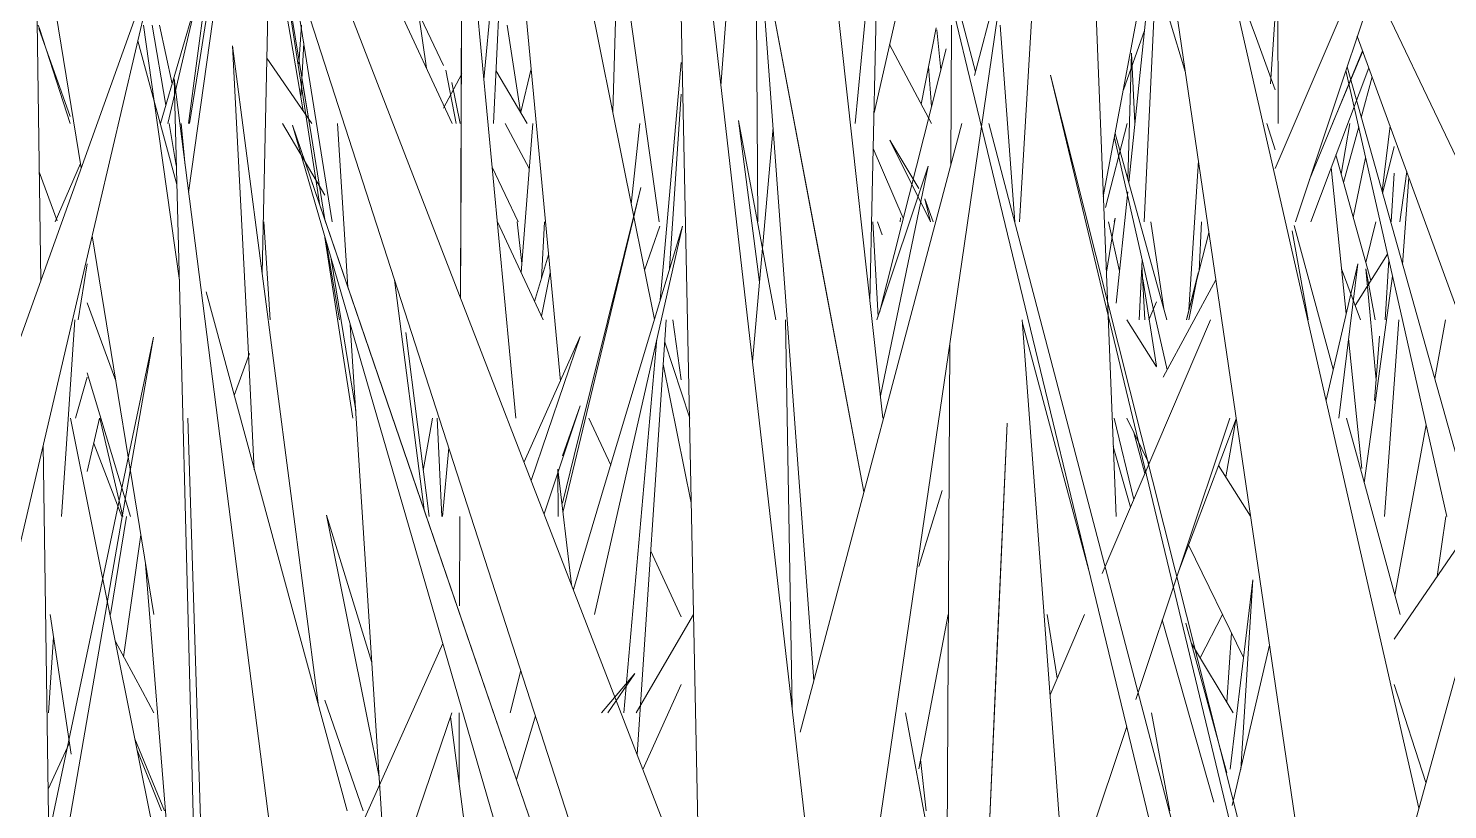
# Model space of a CAD drawing. Header units: millimetres. Extents: x -9575 to 27274, y -4387 to 11354.
# Drawn here: x -5550.96 to -5511.07, y 3072.1 to 3094.05 of the extents above; entities that cross this region are included whole.
import ezdxf

# ---------------------------------------------------------------- set-up
doc = ezdxf.new("R2010")
doc.units = ezdxf.units.MM
doc.layers.add('G-IMPT', color=8, linetype='Continuous', lineweight=9)

# ---------------------------------------------------------------- blocks, each defined once
blk = doc.blocks.new('Grass Array - 25_dwg-V15-North')
at = {"layer": 'G-IMPT'}
for p, q in [((-5525.424, 3094.012), (-5525.315, 3092.88)), ((-5525.575, 3091.855), (-5525.662, 3092.974)), ((-5539.227, 3092.878), (-5538.935, 3091.377)), ((-5538.828, 3091.377), (-5539.059, 3092.525)), ((-5526.452, 3088.728), (-5526.458, 3088.618))]:
    blk.add_line(p, q, dxfattribs=at)
blk = doc.blocks.new('Grass Array - Grass Array-440235-North')
blk.add_blockref('Grass Array - 25_dwg-V15-North', (0, 0))
blk = doc.blocks.new('Grass Array - 25_dwg-V34-North')
at = {"layer": 'G-IMPT'}
blk.add_line((-5543.086, 3091.517), (-5543.27, 3092.653), dxfattribs=at)
blk = doc.blocks.new('Grass Array - 25_dwg-V37-North')
at = {"layer": 'G-IMPT'}
blk.add_line((-5543.086, 3091.517), (-5543.27, 3092.653), dxfattribs=at)
blk = doc.blocks.new('Grass Array - Grass Array-440908-North')
for name in ['Grass Array - 25_dwg-V34-North', 'Grass Array - 25_dwg-V37-North', 'Grass Array - 25_dwg-V37-North']:
    blk.add_blockref(name, (0, 0))
blk = doc.blocks.new('Grass Array - 25_dwg-V51-North')
at = {"layer": 'G-IMPT'}
for p, q in [((-5511.884, 3072.14), (-5521.846, 3115.957)), ((-5533.231, 3088.618), (-5536.823, 3114.323)), ((-5549.06, 3112.972), (-5528.068, 3048)), ((-5523.995, 3048.185), (-5549.06, 3112.972)), ((-5521.692, 3112.821), (-5523.101, 3088.618)), ((-5536.008, 3084.143), (-5538.615, 3112.045)), ((-5526.945, 3083.1), (-5530.12, 3111.81)), ((-5550.607, 3086.969), (-5550.894, 3107.268)), ((-5531.497, 3092.437), (-5530.567, 3104.882)), ((-5531.66, 3093.855), (-5532.809, 3103.884)), ((-5532.1, 3069.306), (-5532.809, 3103.884)), ((-5520.055, 3103.77), (-5514.188, 3063.849)), ((-5524.345, 3092.83), (-5526.895, 3102.55)), ((-5524.572, 3092.954), (-5526.895, 3102.55)), ((-5523.995, 3048.185), (-5544.634, 3101.532)), ((-5520.39, 3080.341), (-5521.233, 3101.368)), ((-5515.918, 3090.113), (-5511.279, 3100.958)), ((-5514.295, 3091.787), (-5511.255, 3100.887)), ((-5536.346, 3100.726), (-5533.367, 3085.868)), ((-5546.455, 3089.443), (-5545.027, 3099.654)), ((-5546.133, 3093.233), (-5545.101, 3099.654)), ((-5537.499, 3099.606), (-5538.16, 3092.617)), ((-5537.499, 3099.606), (-5537.887, 3091.377)), ((-5537.887, 3091.377), (-5537.499, 3099.606)), ((-5515.841, 3091.377), (-5515.85, 3099.654)), ((-5546.461, 3091.377), (-5545.41, 3099.199)), ((-5538.81, 3086.478), (-5538.769, 3099.052)), ((-5538.769, 3099.052), (-5538.799, 3090.045)), ((-5538.769, 3099.052), (-5537.259, 3083.1)), ((-5549.473, 3090.13), (-5550.764, 3098.081)), ((-5527.724, 3091.377), (-5527.048, 3098.403)), ((-5527.243, 3089.414), (-5527.048, 3098.403)), ((-5519.248, 3097.315), (-5520.75, 3089.322)), ((-5544.174, 3096.895), (-5544.388, 3087.168)), ((-5543.605, 3093.878), (-5544.129, 3096.895)), ((-5542.766, 3089.074), (-5543.98, 3096.895)), ((-5543.005, 3091.014), (-5543.957, 3096.895)), ((-5539.052, 3091.377), (-5541.616, 3096.895)), ((-5541.206, 3097.028), (-5539.288, 3093.006)), ((-5525.934, 3097.215), (-5527.194, 3091.681)), ((-5534.537, 3091.707), (-5534.384, 3096.868)), ((-5530.43, 3096.715), (-5528.889, 3075.717)), ((-5530.43, 3096.715), (-5528.821, 3088.164)), ((-5527.479, 3081.027), (-5530.43, 3096.715)), ((-5556.939, 3069.306), (-5547.294, 3096.21)), ((-5549.334, 3087.496), (-5547.294, 3096.21)), ((-5542.422, 3088.618), (-5543.616, 3096.121)), ((-5524.729, 3087.492), (-5523.465, 3096.143)), ((-5524.372, 3092.728), (-5523.465, 3096.143)), ((-5516.449, 3093.762), (-5517.358, 3096.218)), ((-5519.605, 3088.618), (-5519.256, 3095.807)), ((-5520.035, 3089.721), (-5519.439, 3095.487)), ((-5547.24, 3091.377), (-5546.207, 3094.943)), ((-5547.034, 3091.377), (-5546.207, 3094.943)), ((-5540.003, 3094.554), (-5539.772, 3092.928)), ((-5550.648, 3094.045), (-5550.678, 3094.136)), ((-5547.422, 3092.004), (-5547.721, 3094.136)), ((-5547.091, 3091.889), (-5547.479, 3094.136)), ((-5546.915, 3092.496), (-5547.27, 3094.136)), ((-5543.356, 3093.056), (-5543.28, 3094.136)), ((-5537.132, 3091.708), (-5537.5, 3094.136)), ((-5530.458, 3088.618), (-5530.497, 3094.451)), ((-5525.036, 3090.225), (-5525.015, 3094.136)), ((-5523.234, 3088.618), (-5523.645, 3094.136)), ((-5518.444, 3092.809), (-5518.901, 3094.33)), ((-5516.054, 3092.494), (-5515.918, 3094.427)), ((-5512.67, 3094.269), (-5508.658, 3085.859)), ((-5550.668, 3094.045), (-5549.779, 3091.578)), ((-5550.648, 3094.045), (-5549.783, 3091.377)), ((-5547.883, 3093.696), (-5547.422, 3092.004)), ((-5543.605, 3093.878), (-5543.232, 3091.729)), ((-5531.66, 3093.855), (-5527.451, 3057.116)), ((-5525.448, 3094.06), (-5525.869, 3091.924)), ((-5520.187, 3092.319), (-5519.594, 3093.989)), ((-5516.449, 3093.762), (-5515.918, 3092.326)), ((-5510.704, 3085.859), (-5513.612, 3093.832)), ((-5542.807, 3075.016), (-5545.22, 3093.561)), ((-5544.795, 3085.268), (-5545.22, 3093.561)), ((-5543.221, 3093.642), (-5543.297, 3092.102)), ((-5527.044, 3086.063), (-5525.163, 3093.478)), ((-5525.577, 3091.377), (-5526.759, 3093.593)), ((-5520.057, 3089.8), (-5519.962, 3093.354)), ((-5519.863, 3091.383), (-5519.962, 3093.354)), ((-5513.463, 3093.423), (-5514.957, 3089.807)), ((-5514.313, 3091.377), (-5513.459, 3093.413)), ((-5546.133, 3093.233), (-5546.431, 3091.377)), ((-5542.99, 3091.377), (-5544.255, 3093.213)), ((-5537.123, 3091.693), (-5536.827, 3092.915)), ((-5533.1, 3087.556), (-5532.61, 3093.091)), ((-5524.572, 3092.954), (-5513.74, 3048.206)), ((-5514.922, 3088.618), (-5513.288, 3092.942)), ((-5510.348, 3080.341), (-5513.901, 3092.968)), ((-5545.839, 3084.642), (-5546.863, 3092.631)), ((-5545.699, 3048), (-5546.863, 3092.631)), ((-5539.288, 3091.81), (-5538.779, 3092.768)), ((-5537.817, 3092.866), (-5536.936, 3091.377)), ((-5510.961, 3048), (-5522.232, 3092.733)), ((-5520.33, 3084.81), (-5522.232, 3092.733)), ((-5512.337, 3085.819), (-5513.933, 3092.87)), ((-5513.502, 3091.55), (-5513.194, 3092.686)), ((-5532.937, 3087.299), (-5532.61, 3092.205)), ((-5546.786, 3089.664), (-5547.422, 3092.004)), ((-5547.422, 3092.004), (-5546.715, 3086.962)), ((-5514.295, 3091.787), (-5515.354, 3088.618)), ((-5546.8, 3090.2), (-5547.003, 3091.377)), ((-5546.55, 3090.184), (-5546.665, 3091.377)), ((-5542.626, 3089.361), (-5543.816, 3091.377)), ((-5543.538, 3091.328), (-5530.963, 3048)), ((-5543.538, 3091.328), (-5540.872, 3083.545)), ((-5528.698, 3048), (-5543.538, 3091.328)), ((-5542.272, 3091.377), (-5541.979, 3086.775)), ((-5536.88, 3090.111), (-5537.557, 3091.377)), ((-5536.78, 3091.377), (-5537.108, 3087.195)), ((-5533.778, 3091.377), (-5534.017, 3089.111)), ((-5531.004, 3091.459), (-5530.413, 3086.924)), ((-5531.004, 3091.459), (-5530.472, 3088.618)), ((-5531.004, 3091.459), (-5529.956, 3085.859)), ((-5529.272, 3074.274), (-5524.73, 3091.377)), ((-5515.444, 3058.901), (-5523.964, 3091.377)), ((-5520.692, 3089.021), (-5520.082, 3091.377)), ((-5515.918, 3090.639), (-5516.155, 3091.377)), ((-5514.063, 3089.957), (-5513.819, 3091.377)), ((-5512.692, 3091.31), (-5512.918, 3089.475)), ((-5543.005, 3091.014), (-5542.626, 3088.677)), ((-5530.61, 3084.694), (-5530.03, 3091.264)), ((-5530.61, 3084.694), (-5530.03, 3091.264)), ((-5525.611, 3088.618), (-5526.751, 3090.911)), ((-5525.934, 3089.548), (-5526.751, 3090.911)), ((-5520.439, 3090.973), (-5518.957, 3084.455)), ((-5520.416, 3091.1), (-5518.969, 3085.859)), ((-5518.969, 3085.859), (-5520.416, 3091.1)), ((-5513.997, 3089.718), (-5513.574, 3091.282)), ((-5527.215, 3090.676), (-5526.372, 3088.715)), ((-5514.212, 3090.496), (-5513.235, 3086.963)), ((-5512.901, 3089.413), (-5512.58, 3090.729)), ((-5550.201, 3088.618), (-5549.493, 3090.25)), ((-5537.926, 3090.148), (-5537.197, 3088.618)), ((-5525.676, 3090.183), (-5527.112, 3085.859)), ((-5525.676, 3090.183), (-5527.014, 3083.73)), ((-5518.079, 3090.327), (-5518.343, 3086.143)), ((-5514.345, 3090.145), (-5513.927, 3086.027)), ((-5513.726, 3088.74), (-5513.378, 3090.416)), ((-5550.145, 3088.638), (-5550.65, 3090.018)), ((-5538.81, 3086.478), (-5538.799, 3090.045)), ((-5512.664, 3088.618), (-5512.58, 3089.985)), ((-5512.417, 3088.618), (-5512.224, 3090.027)), ((-5512.338, 3087.414), (-5512.163, 3089.86)), ((-5535.934, 3080.452), (-5533.746, 3089.578)), ((-5535.618, 3082.049), (-5533.746, 3089.578)), ((-5527.243, 3089.414), (-5527.308, 3086.38)), ((-5520.062, 3089.462), (-5520.385, 3086.334)), ((-5525.607, 3088.618), (-5525.762, 3089.257)), ((-5525.535, 3088.618), (-5525.762, 3089.257)), ((-5544.167, 3085.859), (-5544.344, 3088.618)), ((-5536.488, 3085.859), (-5537.77, 3088.618)), ((-5537.225, 3088.618), (-5537.089, 3087.446)), ((-5536.539, 3087.018), (-5536.453, 3088.618)), ((-5535.053, 3077.582), (-5532.578, 3088.497)), ((-5534.718, 3081.364), (-5532.578, 3088.497)), ((-5533.214, 3088.495), (-5533.646, 3087.261)), ((-5527.081, 3085.954), (-5527.225, 3088.618)), ((-5526.967, 3088.251), (-5527.097, 3088.618)), ((-5520.415, 3088.721), (-5520.665, 3087.202)), ((-5520.602, 3088.618), (-5520.293, 3087.226)), ((-5520.415, 3088.721), (-5520.443, 3088.618)), ((-5520.443, 3088.618), (-5520.415, 3088.721)), ((-5519.415, 3088.618), (-5519.054, 3086.167)), ((-5518.06, 3087.231), (-5517.993, 3088.618)), ((-5514.287, 3084.471), (-5515.389, 3088.514)), ((-5513.374, 3087.468), (-5513.094, 3088.618)), ((-5547.436, 3077.582), (-5549.164, 3088.224)), ((-5541.839, 3083.1), (-5542.626, 3088.174)), ((-5542.602, 3088.102), (-5542.212, 3085.859)), ((-5527.479, 3081.027), (-5528.821, 3088.164)), ((-5518.414, 3085.859), (-5517.782, 3088.307)), ((-5514.997, 3085.859), (-5515.44, 3088.361)), ((-5513.674, 3086.264), (-5512.765, 3087.709)), ((-5549.334, 3087.496), (-5555.95, 3059.245)), ((-5549.302, 3087.436), (-5549.556, 3085.859)), ((-5542.447, 3087.568), (-5541.758, 3083.311)), ((-5536.73, 3086.381), (-5536.339, 3087.688)), ((-5533.1, 3087.556), (-5533.2, 3086.423)), ((-5524.729, 3087.492), (-5528.193, 3063.788)), ((-5519.74, 3085.859), (-5519.658, 3087.537)), ((-5519.586, 3085.859), (-5519.664, 3087.412)), ((-5513.602, 3087.434), (-5514.489, 3083.6)), ((-5513.602, 3087.434), (-5514.132, 3083.1)), ((-5512.833, 3085.859), (-5512.729, 3087.55)), ((-5539.837, 3080.522), (-5540.665, 3086.987)), ((-5536.535, 3085.961), (-5536.292, 3087.183)), ((-5519.256, 3084.556), (-5519.644, 3087.012)), ((-5519.07, 3084.247), (-5517.588, 3086.984)), ((-5518.413, 3085.859), (-5518.086, 3087.184)), ((-5518.35, 3085.859), (-5518.086, 3087.184)), ((-5514.056, 3087.296), (-5513.524, 3085.859)), ((-5513.087, 3084.17), (-5513.371, 3087.294)), ((-5513.112, 3085.859), (-5513.371, 3087.294)), ((-5513.103, 3083.598), (-5512.625, 3087.092)), ((-5541.999, 3072.065), (-5545.964, 3086.644)), ((-5548.503, 3084.152), (-5549.302, 3086.337)), ((-5519.47, 3085.859), (-5519.256, 3086.369)), ((-5549.895, 3082.237), (-5549.653, 3085.859)), ((-5541.912, 3085.724), (-5539.535, 3048.452)), ((-5533.848, 3073.651), (-5533.033, 3085.859)), ((-5532.61, 3084.175), (-5532.846, 3085.859)), ((-5529.679, 3085.859), (-5529.493, 3074.942)), ((-5520.21, 3048), (-5523.029, 3085.859)), ((-5523.022, 3085.764), (-5522.362, 3083.313)), ((-5520.783, 3078.739), (-5517.737, 3085.859)), ((-5519.256, 3084.542), (-5520.086, 3085.859)), ((-5512.844, 3080.341), (-5512.45, 3085.859)), ((-5512.337, 3085.819), (-5511.097, 3080.341)), ((-5511.437, 3084.212), (-5511.133, 3085.859)), ((-5551.428, 3066.418), (-5547.441, 3085.376)), ((-5548.617, 3078.612), (-5547.441, 3085.376)), ((-5539.695, 3080.341), (-5540.354, 3085.51)), ((-5537.027, 3081.868), (-5535.447, 3085.394)), ((-5536.827, 3081.351), (-5535.447, 3085.394)), ((-5533.297, 3085.324), (-5534.226, 3074.823)), ((-5513.858, 3085.34), (-5513.487, 3081.684)), ((-5513.133, 3083.598), (-5512.989, 3085.398)), ((-5545.177, 3083.735), (-5544.744, 3084.918)), ((-5544.795, 3085.268), (-5544.61, 3081.65)), ((-5532.374, 3083.1), (-5533.075, 3085.234)), ((-5532.374, 3083.1), (-5533.075, 3085.23)), ((-5525.252, 3051.433), (-5525.064, 3085.197)), ((-5545.839, 3084.642), (-5541.143, 3048)), ((-5533.116, 3084.619), (-5532.334, 3080.717)), ((-5520.33, 3084.81), (-5511.489, 3048)), ((-5549.637, 3083.1), (-5549.302, 3084.255)), ((-5549.302, 3084.372), (-5548.09, 3080.341)), ((-5528.698, 3048), (-5540.872, 3083.545)), ((-5536.462, 3080.408), (-5535.452, 3083.447)), ((-5535.95, 3082.045), (-5535.452, 3083.447)), ((-5522.362, 3083.313), (-5521.126, 3078.718)), ((-5513.103, 3083.598), (-5513.419, 3081.284)), ((-5549.774, 3083.1), (-5546.143, 3065.026)), ((-5548.955, 3083.1), (-5549.302, 3081.604)), ((-5548.302, 3080.341), (-5548.952, 3083.1)), ((-5545.36, 3048), (-5546.474, 3083.1)), ((-5539.597, 3083.1), (-5539.859, 3081.625)), ((-5539.47, 3083.1), (-5539.341, 3080.341)), ((-5534.593, 3081.781), (-5535.206, 3083.1)), ((-5524.877, 3050.463), (-5523.455, 3082.954)), ((-5523.729, 3076.698), (-5523.455, 3082.954)), ((-5520.446, 3083.1), (-5519.894, 3080.816)), ((-5520.093, 3083.1), (-5519.466, 3081.817)), ((-5517.197, 3083.1), (-5519.838, 3075.195)), ((-5518.63, 3078.811), (-5517.015, 3083.083)), ((-5517.025, 3083.056), (-5517.31, 3081.455)), ((-5513.611, 3081.989), (-5513.914, 3083.1)), ((-5519.581, 3081.549), (-5519.894, 3082.694)), ((-5512.56, 3078.129), (-5511.678, 3082.908)), ((-5550.317, 3066.547), (-5550.541, 3082.344)), ((-5549.895, 3082.237), (-5550.022, 3080.341)), ((-5549.121, 3082.384), (-5548.33, 3080.341)), ((-5539.139, 3082.265), (-5539.321, 3080.341)), ((-5520.469, 3082.307), (-5519.987, 3080.6)), ((-5519.987, 3080.6), (-5520.469, 3082.307)), ((-5535.618, 3082.049), (-5535.95, 3080.712)), ((-5516.613, 3080.349), (-5517.51, 3081.773)), ((-5513.611, 3081.989), (-5512.411, 3077.582)), ((-5536.069, 3080.341), (-5536.077, 3081.664)), ((-5535.696, 3078.429), (-5536.077, 3081.664)), ((-5534.718, 3081.364), (-5535.641, 3078.286)), ((-5525.934, 3078.931), (-5525.281, 3081.064)), ((-5548.204, 3080.341), (-5548.648, 3077.582)), ((-5541.406, 3074.537), (-5542.579, 3080.378)), ((-5541.306, 3076.232), (-5542.579, 3080.378)), ((-5538.839, 3077.825), (-5538.83, 3080.341)), ((-5538.839, 3077.825), (-5538.83, 3080.341)), ((-5512.58, 3076.89), (-5510.31, 3080.193)), ((-5511.372, 3078.648), (-5511.121, 3080.341)), ((-5548.28, 3076.393), (-5547.8, 3079.823)), ((-5532.61, 3077.514), (-5533.467, 3079.358)), ((-5518.354, 3079.541), (-5516.806, 3076.373)), ((-5546.881, 3069.306), (-5547.667, 3079.001)), ((-5548.617, 3078.612), (-5550.233, 3069.306)), ((-5517.182, 3073.234), (-5516.544, 3078.562)), ((-5516.882, 3073.227), (-5516.544, 3078.562)), ((-5549.759, 3073.66), (-5550.344, 3077.582)), ((-5533.276, 3075.852), (-5532.268, 3077.582)), ((-5525.114, 3077.582), (-5525.934, 3073.252)), ((-5522.324, 3077.582), (-5522.044, 3075.791)), ((-5522.244, 3075.322), (-5521.278, 3077.582)), ((-5517.646, 3072.31), (-5519.092, 3077.429)), ((-5517.646, 3072.31), (-5519.092, 3077.429)), ((-5517.279, 3073.139), (-5518.429, 3077.342)), ((-5518.028, 3076.363), (-5517.403, 3077.582)), ((-5514.585, 3062.423), (-5510.371, 3077.582)), ((-5550.249, 3076.947), (-5550.392, 3074.823)), ((-5517.144, 3077.065), (-5517.282, 3075.118)), ((-5547.753, 3075.422), (-5548.513, 3076.824)), ((-5539.312, 3076.768), (-5543.603, 3067.191)), ((-5523.729, 3076.698), (-5524.876, 3050.46)), ((-5517.105, 3074.823), (-5518.273, 3076.771)), ((-5517.125, 3072.215), (-5516.08, 3076.726)), ((-5537.119, 3076.012), (-5537.414, 3074.823)), ((-5534.851, 3074.823), (-5533.912, 3075.922)), ((-5534.676, 3074.823), (-5533.912, 3075.922)), ((-5533.276, 3075.852), (-5533.875, 3074.823)), ((-5547.753, 3075.422), (-5547.428, 3074.823)), ((-5533.686, 3073.233), (-5532.61, 3075.617)), ((-5511.684, 3072.86), (-5512.58, 3075.619)), ((-5541.545, 3072.065), (-5542.626, 3075.179)), ((-5542.819, 3063.788), (-5539.054, 3074.823)), ((-5541.406, 3074.537), (-5541.102, 3073.027)), ((-5536.281, 3052.752), (-5539.093, 3074.71)), ((-5538.855, 3072.852), (-5538.848, 3074.823)), ((-5538.855, 3072.852), (-5538.848, 3074.823)), ((-5536.706, 3074.735), (-5537.243, 3072.947)), ((-5525.274, 3069.306), (-5526.312, 3074.823)), ((-5525.274, 3069.306), (-5526.312, 3074.823)), ((-5519.396, 3074.823), (-5518.877, 3072.065)), ((-5520.09, 3074.44), (-5521.798, 3069.327)), ((-5550.404, 3072.674), (-5549.806, 3073.976)), ((-5547.131, 3072.065), (-5547.964, 3074.089)), ((-5547.901, 3073.776), (-5547.217, 3072.065)), ((-5525.725, 3072.065), (-5525.885, 3073.512))]:
    blk.add_line(p, q, dxfattribs=at)
blk = doc.blocks.new('Grass Array - Grass Array-V52-North')
for name in ['Grass Array - 25_dwg-V51-North', 'Grass Array - 25_dwg-V37-North', 'Grass Array - 25_dwg-V37-North', 'Grass Array - 25_dwg-V37-North']:
    blk.add_blockref(name, (0, 0))
blk = doc.blocks.new('Grass Array - Grass Array-V53-North')
blk.add_blockref('Grass Array - 25_dwg-V37-North', (0, 0))
blk.add_blockref('Grass Array - 25_dwg-V37-North', (0, 0))
blk.add_blockref('Grass Array - 25_dwg-V37-North', (0, 0))
blk.add_blockref('Grass Array - 25_dwg-V37-North', (0, 0))

msp = doc.modelspace()

# ---------------------------------------------------------------- block references
for name in ['Grass Array - Grass Array-V52-North', 'Grass Array - Grass Array-440235-North', 'Grass Array - Grass Array-440908-North', 'Grass Array - Grass Array-V53-North', 'Grass Array - Grass Array-V53-North']:
    msp.add_blockref(name, (0, 0))

doc.saveas('drawing.dxf')
